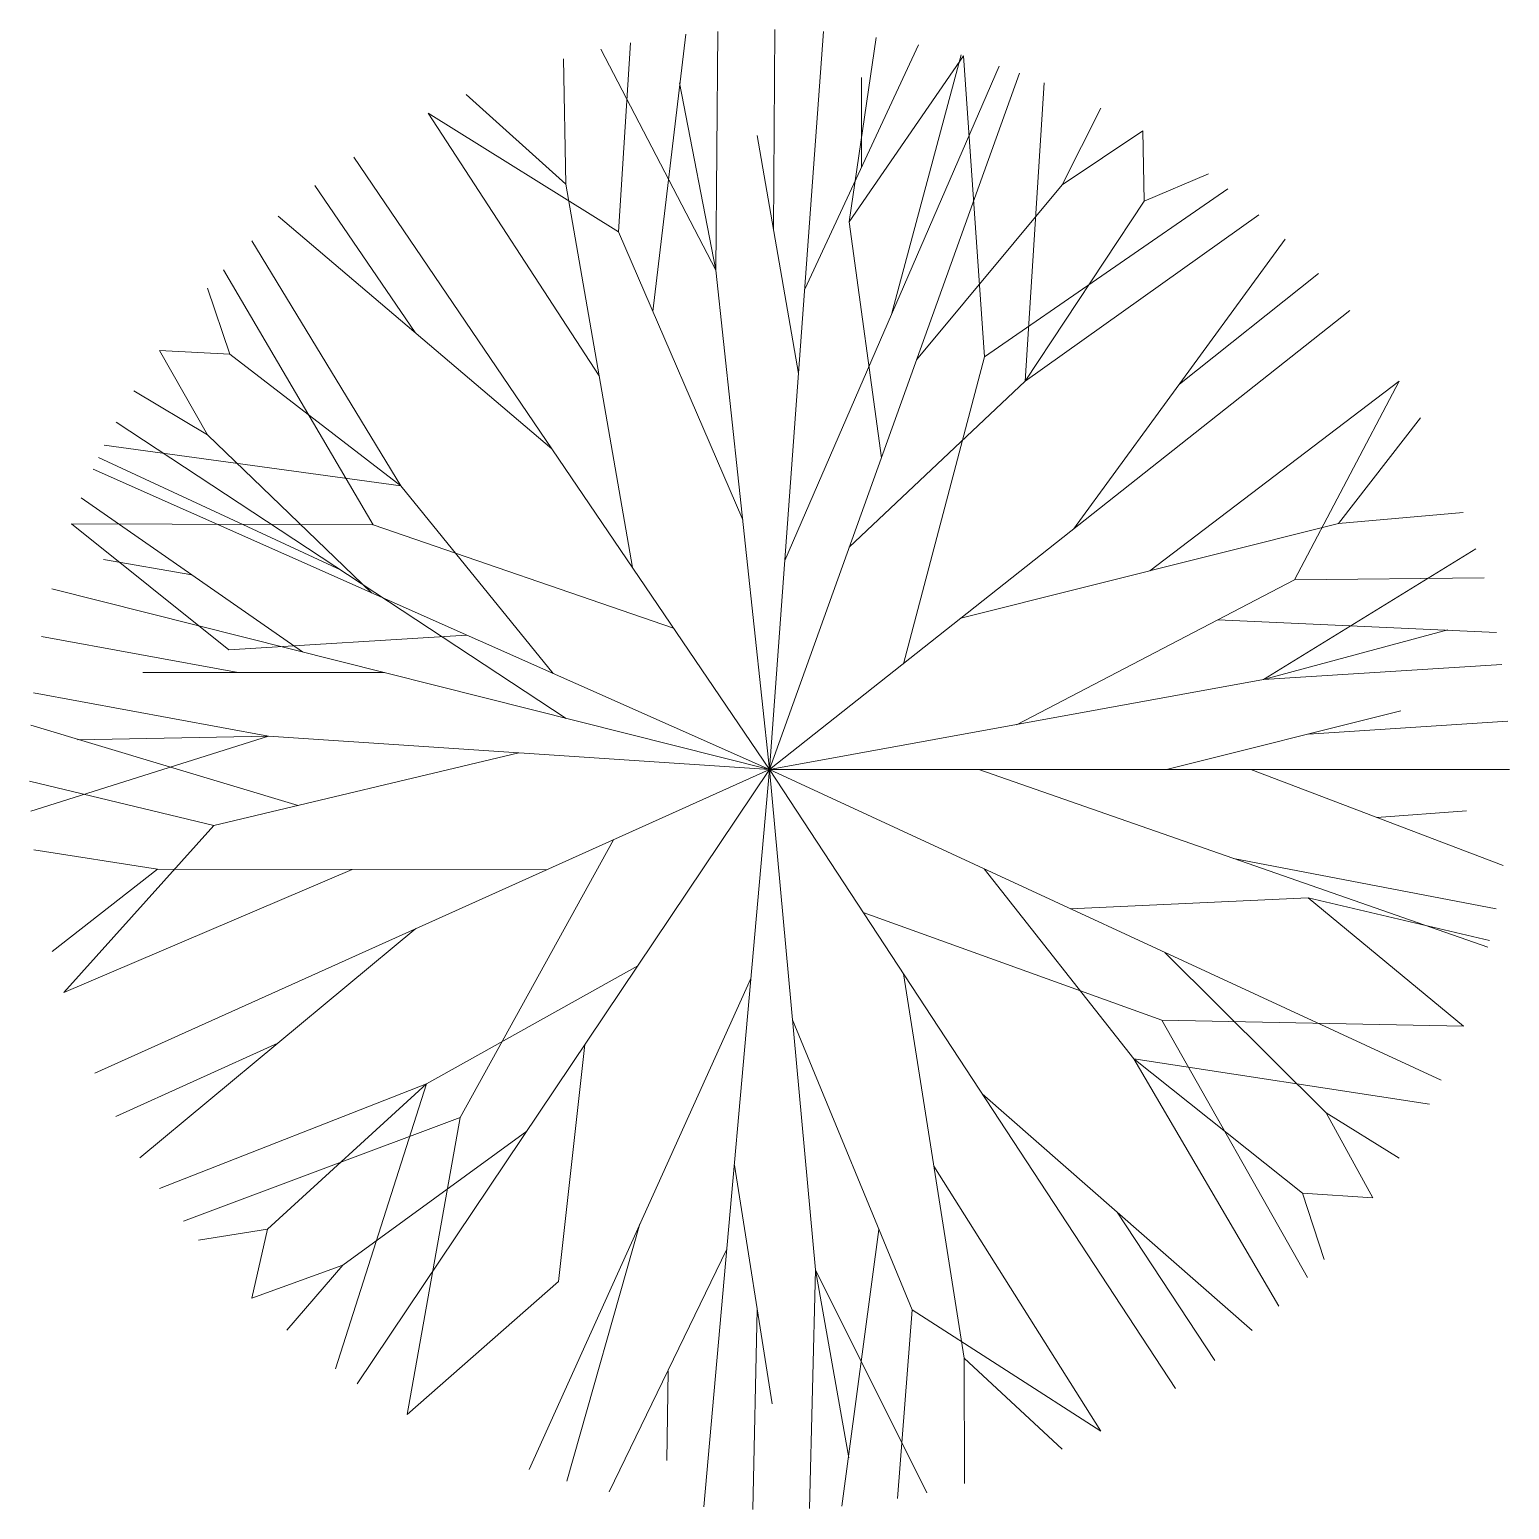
# Model space of a CAD drawing. Header units: millimetres. Extents: x -37049 to 129367, y 25385 to 90033.
# Drawn here: x -37049 to -36001, y 53382 to 54430 of the extents above; entities that cross this region are included whole.
import ezdxf

# ---------------------------------------------------------------- set-up
doc = ezdxf.new("R2010")
doc.units = ezdxf.units.MM
doc.header["$MEASUREMENT"] = 0
doc.layers.add('NCAY', color=3, linetype='Continuous', lineweight=13)

msp = doc.modelspace()

# ---------------------------------------------------------------- linework, layer by layer
at = {"layer": 'NCAY', "color": 7}
for p, q in [((-36607.3, 54230.4), (-36583.9, 54426.7)), ((-36562.7, 54259.6), (-36561.2, 54428.7)), ((-36524.7, 53906.1), (-36486.4, 54428.6)), ((-36521.9, 54288.4), (-36520.9, 54430)), ((-36468.2, 54294), (-36449.2, 54424.4)), ((-36562.7, 54259.6), (-36644.1, 54416.2)), ((-36631.6, 54286.8), (-36623.2, 54420.7)), ((-36499.8, 54246.1), (-36419.2, 54419.3)), ((-36669, 54320.6), (-36670.5, 54409.3)), ((-36513.9, 54054.1), (-36362.2, 54404.2)), ((-36468.2, 54294), (-36387.4, 54411.5)), ((-36438, 54229.1), (-36388.9, 54412.1)), ((-36372.6, 54198.4), (-36387.4, 54411.5)), ((-36524.8, 53906), (-36347.8, 54399.1)), ((-36459.5, 54332.7), (-36459.6, 54396.2)), ((-36669, 54320.6), (-36739.4, 54384)), ((-36562.7, 54259.6), (-36588.4, 54392.4)), ((-36343.6, 54181), (-36330.2, 54392.4)), ((-36317.5, 54320), (-36290.2, 54374.4)), ((-36631.6, 54286.8), (-36766.4, 54370.9)), ((-36645.4, 54184.9), (-36766.4, 54370.9)), ((-36504.2, 54186.5), (-36533.5, 54355.1)), ((-36317.5, 54320), (-36260.5, 54358.4)), ((-36259.5, 54308.4), (-36260.5, 54358.4)), ((-36524.7, 53906.1), (-36818.9, 54339.7)), ((-36775.7, 54215.5), (-36846.6, 54319.5)), ((-36621.8, 54049.2), (-36669, 54320.6)), ((-36420.6, 54196.1), (-36317.5, 54320)), ((-36259.5, 54308.4), (-36214, 54327.8)), ((-36372.6, 54198.4), (-36200.3, 54317.3)), ((-36343.6, 54181), (-36259.5, 54308.4)), ((-36343.6, 54181), (-36178.3, 54298.9)), ((-36678.8, 54133.2), (-36872.6, 54297.9)), ((-36445.5, 54126.8), (-36468.2, 54294)), ((-36785.8, 54106.9), (-36891.3, 54280.4)), ((-36543.7, 54082.8), (-36631.6, 54286.8)), ((-36309.5, 54076.2), (-36159.5, 54281.5)), ((-36805.3, 54079.3), (-36911.3, 54259.8)), ((-36524.7, 53906.1), (-36562.7, 54259.6)), ((-36234.5, 54178.9), (-36136, 54257.2)), ((-36906.7, 54200.1), (-36922.7, 54246.9)), ((-36524.8, 53906), (-36113.9, 54231)), ((-36906.7, 54200.1), (-36956.6, 54202.7)), ((-36922.5, 54143.1), (-36956.6, 54202.7)), ((-36785.8, 54106.9), (-36906.7, 54200.1)), ((-36429.9, 53981), (-36372.6, 54198.4)), ((-36922.5, 54143.1), (-36974.8, 54174.3)), ((-36468.2, 54063.6), (-36343.6, 54181)), ((-36255.5, 54046.7), (-36078.8, 54181)), ((-36152.9, 54040.4), (-36078.8, 54181)), ((-36668.6, 53942.3), (-36987.3, 54152.1)), ((-36121.9, 54080.2), (-36063.8, 54155)), ((-36806.5, 54031.2), (-36922.5, 54143.1)), ((-36785.8, 54106.9), (-36995.7, 54135.7)), ((-36828, 54047.2), (-36999.7, 54127.1)), ((-36524.7, 53906.1), (-37003.6, 54118.7)), ((-36677.8, 53974.1), (-36785.8, 54106.9)), ((-36855.3, 53989.3), (-37012, 54098.5)), ((-36805.3, 54079.3), (-37018.9, 54080.1)), ((-36907.6, 53990.9), (-37018.9, 54080.1)), ((-36592.7, 54006.2), (-36805.3, 54079.3)), ((-36389.2, 54013.2), (-36121.9, 54080.2)), ((-36121.9, 54080.2), (-36033.5, 54088.1)), ((-36175, 53969.7), (-36024.7, 54062.3)), ((-36933.7, 54043.9), (-36996.3, 54054.7)), ((-36349.9, 53937.8), (-36152.9, 54040.4)), ((-36152.9, 54040.4), (-36018.8, 54041.8)), ((-36524.7, 53906.1), (-37032.8, 54033.9)), ((-36207.3, 54012), (-36009.9, 54003.1)), ((-36900.9, 53974.8), (-37040.1, 54000.2)), ((-36739.2, 54001.3), (-36907.6, 53990.9)), ((-36175, 53969.7), (-36044.5, 54005)), ((-36797.4, 53974.7), (-36968.5, 53974.8)), ((-36175, 53969.7), (-36006.2, 53980.5)), ((-36524.8, 53906), (-36175, 53969.7)), ((-36879.4, 53929.6), (-37045.8, 53960.3)), ((-36243.6, 53906), (-36077.7, 53947.6)), ((-36858.4, 53880.7), (-37047.7, 53937.5)), ((-36143.2, 53931.1), (-36002, 53940.4)), ((-36879.4, 53929.6), (-37047.8, 53876.5)), ((-36879.4, 53929.6), (-37014.7, 53927.2)), ((-36524.7, 53906.1), (-36879.4, 53929.6)), ((-36702.1, 53917.9), (-36918.2, 53866.4)), ((-36524.7, 53906.1), (-37002.5, 53691.1)), ((-36524.7, 53906.1), (-36816.6, 53471)), ((-36524.8, 53906), (-36571.1, 53384.1)), ((-36524.8, 53906), (-36049.2, 53686.1)), ((-36524.8, 53906), (-36000.8, 53906)), ((-36524.8, 53906), (-36237.3, 53467.9)), ((-36524.8, 53906), (-36492.2, 53551.9)), ((-36376.4, 53906), (-36016.1, 53780.3)), ((-36183.9, 53906), (-36005.3, 53838.2)), ((-36918.2, 53866.4), (-37048.6, 53897.8)), ((-36094.6, 53872.1), (-36031.2, 53876.8)), ((-36918.2, 53866.4), (-37024.3, 53748.2)), ((-36957.9, 53835.4), (-37045.5, 53849.3)), ((-36635.1, 53856.4), (-36743.7, 53659.6)), ((-36196.3, 53843.1), (-36010.2, 53807.5)), ((-36957.9, 53835.4), (-37032.5, 53777.1)), ((-36820.2, 53835.3), (-37024.3, 53748.2)), ((-36682.4, 53835.1), (-36957.9, 53835.4)), ((-36372.7, 53835.7), (-36266.8, 53701.1)), ((-36311.8, 53807.5), (-36143.3, 53815.3)), ((-36143.3, 53815.3), (-36033.3, 53724.4)), ((-36143.3, 53815.3), (-36015, 53784.9)), ((-36458.4, 53804.8), (-36246.9, 53728.5)), ((-36775, 53793.5), (-36970.6, 53631)), ((-36244.9, 53776.6), (-36130.6, 53662.9)), ((-36618, 53767), (-36767.6, 53683.5)), ((-36537.9, 53758.1), (-36694.9, 53410.4)), ((-36429.9, 53761.4), (-36386.9, 53489.3)), ((-36508.5, 53728.9), (-36423.7, 53523.6)), ((-36246.9, 53728.5), (-36143.7, 53546.4)), ((-36246.9, 53728.5), (-36033.3, 53724.4)), ((-36872.8, 53712.2), (-36987.4, 53660.3)), ((-36655.5, 53711.3), (-36674.2, 53543.6)), ((-36266.8, 53701.1), (-36057.4, 53669.2)), ((-36266.8, 53701.1), (-36164, 53526.1)), ((-36266.8, 53701.1), (-36147.3, 53606.2)), ((-36767.6, 53683.5), (-36956.6, 53609.5)), ((-36767.6, 53683.5), (-36880.1, 53580.5)), ((-36767.6, 53683.5), (-36832, 53481.8)), ((-36374.2, 53676.5), (-36183, 53508.9)), ((-36743.7, 53659.6), (-36939.7, 53586.3)), ((-36743.7, 53659.6), (-36781.3, 53449.3)), ((-36130.6, 53662.9), (-36097.5, 53602.8)), ((-36130.6, 53662.9), (-36078.8, 53630.9)), ((-36696.5, 53650.1), (-36826.8, 53555.1)), ((-36549.6, 53625.9), (-36522.8, 53456.9)), ((-36408.4, 53625.3), (-36290.2, 53437.5)), ((-36147.3, 53606.2), (-36097.5, 53602.8)), ((-36147.3, 53606.2), (-36132.1, 53559.1)), ((-36278.6, 53592.7), (-36209.3, 53487.7)), ((-36880.1, 53580.5), (-36929, 53572.9)), ((-36880.1, 53580.5), (-36891.3, 53531.8)), ((-36616.4, 53584.3), (-36668.3, 53402.1)), ((-36447.2, 53580.4), (-36473.5, 53384.5)), ((-36554.9, 53566.4), (-36638.2, 53394.5)), ((-36826.8, 53555.1), (-36891.3, 53531.8)), ((-36826.8, 53555.1), (-36866.5, 53509)), ((-36492.2, 53551.9), (-36496.4, 53382.8)), ((-36492.2, 53551.9), (-36413.2, 53394)), ((-36492.2, 53551.9), (-36468.5, 53418.8)), ((-36674.2, 53543.6), (-36781.3, 53449.3)), ((-36533.4, 53523.7), (-36536.6, 53382.2)), ((-36423.7, 53523.6), (-36434.2, 53389.9)), ((-36423.7, 53523.6), (-36290.2, 53437.5)), ((-36386.9, 53489.3), (-36386.7, 53400.6)), ((-36386.9, 53489.3), (-36317.5, 53424.8)), ((-36596.5, 53480.4), (-36597.4, 53416.9))]:
    msp.add_line(p, q, dxfattribs=at)

doc.saveas('drawing.dxf')
